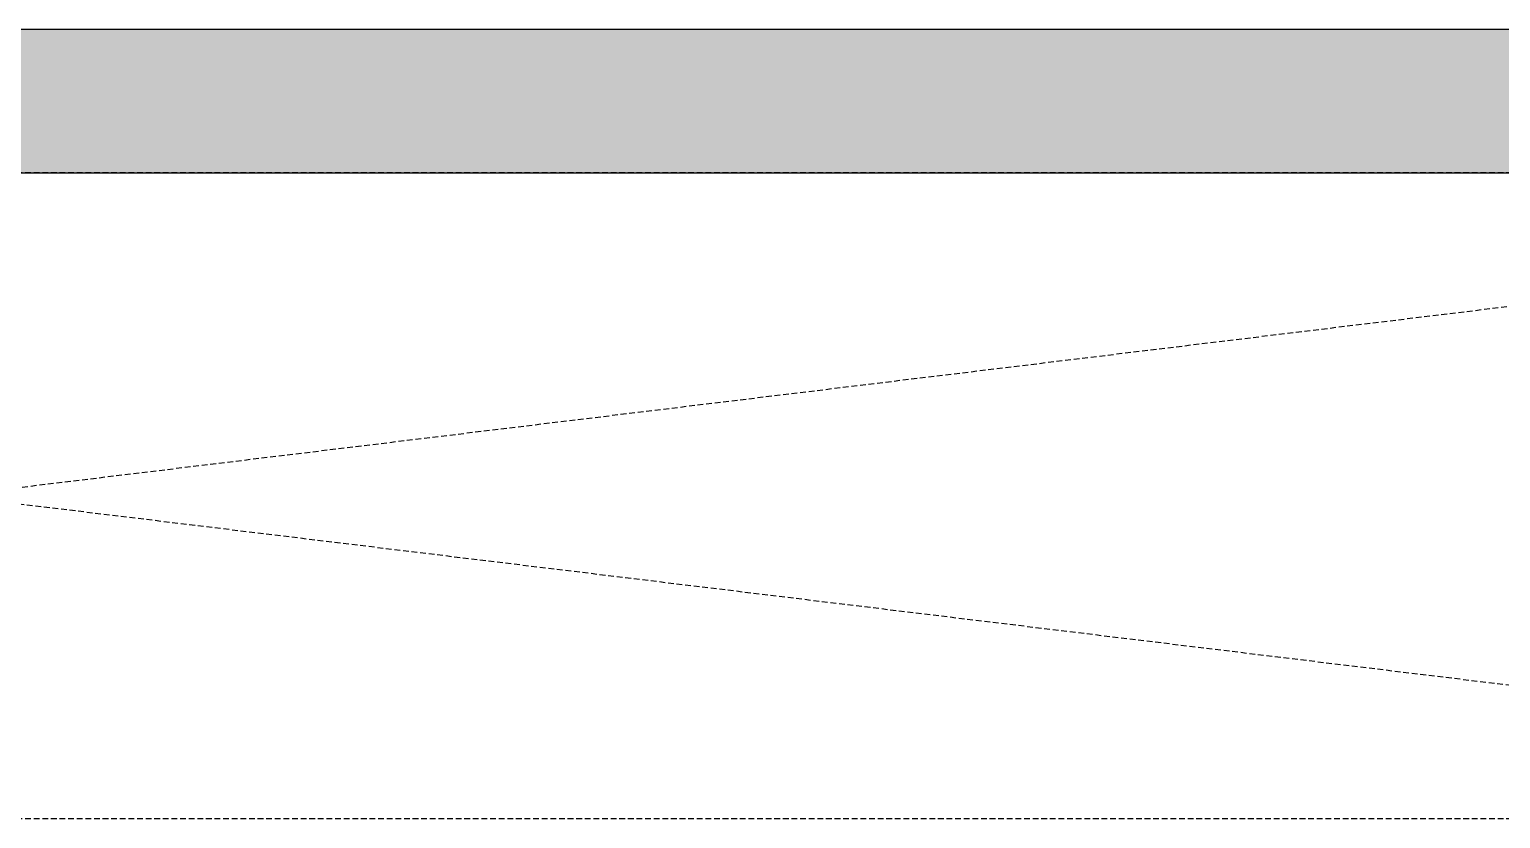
# Model space of a CAD drawing. Extents: x -5566 to 5867, y -120 to 4683.
# Drawn here: x -2164.5 to -2062, y 1755.5 to 1810.5 of the extents above; entities that cross this region are included whole.
import ezdxf

# ---------------------------------------------------------------- set-up
doc = ezdxf.new("R2010")
doc.units = 0
doc.linetypes.add('HIDDEN_2', pattern=[0.6, 0.4, -0.2])
for name, color, linetype in [('A-FLOR-OVHD', 1, 'HIDDEN_2'), ('A-WALL-PATT', 111, 'CONTINUOUS'), ('I-WALL', 2, 'CONTINUOUS')]:
    doc.layers.add(name, color=color, linetype=linetype)

msp = doc.modelspace()

# ---------------------------------------------------------------- hatches: boundary and pattern name
at = {"layer": 'A-WALL-PATT'}
msp.add_hatch(color=256, dxfattribs=at).paths.add_polyline_path([(-2357.5, 1800.49), (-1989.5, 1800.49), (-1989.5, 1810.49), (-2357.5, 1810.49)], flags=0)

# ---------------------------------------------------------------- linework, layer by layer
at = {"layer": 'A-FLOR-OVHD'}
for p, q in [((-1985, 1800.49), (-2355, 1800.49)), ((-1985, 1755.49), (-2355, 1800.49)), ((-2355, 1755.49), (-1985, 1800.49)), ((-2355, 1755.49), (-1985, 1755.49))]:
    msp.add_line(p, q, dxfattribs=at)
at = {"layer": 'I-WALL'}
for p, q in [((-1967.5, 1810.49), (-2357.5, 1810.49)), ((-2357.5, 1800.49), (-1989.5, 1800.49))]:
    msp.add_line(p, q, dxfattribs=at)

doc.saveas('drawing.dxf')
